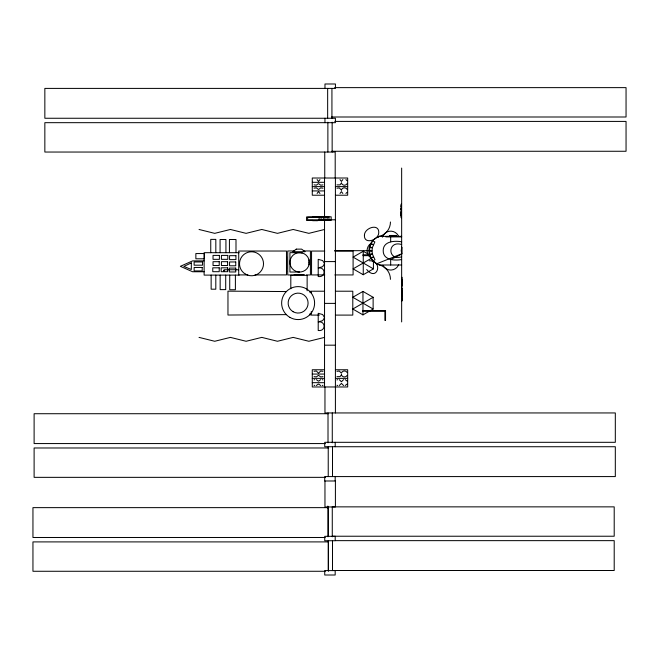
<?xml version="1.0" encoding="UTF-8"?>
<svg xmlns="http://www.w3.org/2000/svg" width="659" height="659" viewBox="0 0 659 659"><rect width="100%" height="100%" fill="white"/><g stroke="black" fill="none" stroke-linecap="round" stroke-linejoin="round"><path stroke-width="0.99" d="M324.747 178.012L324.747 152.04M327.655 118.258L327.655 88.405M327.877 152.04L327.877 122.187M331.93 118.258L331.93 88.405M332.152 152.04L332.152 122.187M335.2 178.012L335.2 152.04L44.845 152.04L44.845 122.673L335.406 122.673L335.406 118.258L44.845 118.258L44.845 88.405L335.431 88.405L335.431 83.99L324.978 83.99L324.978 88.405M309.005 264.844L309.005 259.819M369.262 247.487L370.276 244.448M341.42 183.029L339.995 184.891L336.938 184.891M341.428 190.031C342.005 187.477 345.81 186.975 347.029 189.29M341.42 374.782L339.995 376.635L336.938 376.635M318.215 183.737L316.361 185.163L314.038 184.858M318.832 189.314L320.694 187.897L323.009 188.202M347.029 183.737C345.81 186.052 342.005 185.558 341.428 183.004M347.029 192.346L345.909 193.466M318.215 375.49L316.361 376.915L314.038 376.61M318.832 381.067L320.694 379.642M318.215 384.098L316.361 385.523M347.029 375.49C345.81 377.805 342.005 377.302 341.428 374.757M347.029 384.098L345.176 385.523M319.953 179.594L318.528 181.447L317.094 179.569M317.094 193.466L318.519 191.612L319.953 193.491M342.853 179.569L341.428 181.423L339.995 179.594M339.995 193.491L341.42 191.637L342.853 193.466M370.037 255.173L363.257 251.26L353.092 257.125L373.422 268.864L373.422 261.038M371.725 258.106L353.092 268.864L363.257 274.729L373.422 268.864M362.961 291.418L352.796 297.283L373.126 309.022L373.126 297.283L362.961 291.418L362.961 314.887L373.126 309.022M373.126 297.283L352.796 309.022L362.961 314.887M314.038 188.169L316.361 187.864L318.215 189.29M323.009 184.891L320.694 185.195L318.832 183.77M336.938 188.202L339.261 187.897L341.42 190.056M314.038 371.314L316.361 371.009L318.519 373.175L320.694 371.033L323.009 371.346M314.038 379.922L314.78 379.617M323.009 376.635L320.694 376.94L318.832 375.515M336.938 371.346L339.261 371.033L341.42 373.2C341.98 370.63 345.802 370.111 347.029 372.434M322.276 385.548L323.009 385.243M336.938 379.946L337.68 379.642M343.586 379.617L341.428 381.775L339.261 379.642M339.261 385.548L341.42 383.39L343.586 385.523M379.378 236.194L377.393 237.273M376.726 237.545L379.683 236.334L401.652 236.334M375.408 262.875L376.726 263.789L401.652 253.814M324.541 229.472L308.857 233.352L293.164 229.472L277.472 233.352L261.788 229.472L246.095 233.352L230.411 229.472L214.719 233.352L199.034 229.472M324.541 337.392L308.857 341.271L293.164 337.392L277.472 341.271L261.788 337.392L246.095 341.271L230.411 337.392L214.719 341.271L199.034 337.392M299.631 252.628L297.118 252.957A9.704 9.704 0 0 0 292.192 268.567A9.704 9.704 0 0 0 308.428 266.434A9.704 9.704 0 0 0 299.631 252.628L302.143 252.957M369.238 260.766C383.645 260.198 377.393 282.431 366.709 269.531M334.657 87.631L626.05 87.631L626.05 116.997L331.568 116.997M334.788 121.413L626.05 121.413L626.05 151.265L331.699 151.265M312.275 182.312L324.541 182.312M312.275 186.612L324.541 186.612M335.406 186.612L347.672 186.612M312.275 190.921L324.541 190.921M324.541 195.221L312.275 195.221L312.275 178.012L347.672 178.012L347.672 195.221L335.406 195.221M401.545 204.216L401.034 204.216L401.034 217.676L401.545 217.676M401.026 205.83L401.545 205.83M401.026 206.316L401.545 206.316M401.026 208.236L401.545 208.236M401.026 208.722L401.545 208.722M401.026 209.373L401.545 209.373M401.026 209.826L401.545 209.826M401.026 211.72L401.545 211.72M401.026 212.19L401.545 212.19M401.026 212.56L401.545 212.56M401.026 213.079L401.545 213.079M401.026 213.483L401.545 213.483M401.026 213.623L401.545 213.623M401.026 213.969L401.545 213.969M401.026 214.224L401.545 214.224M401.026 214.496L401.545 214.496M401.026 214.867L401.545 214.867M401.026 215.015L401.545 215.015M401.026 215.452L401.545 215.452M401.026 216.004L401.545 216.004M322.078 216.671L327.152 216.671L327.152 220.197L318.256 220.238M318.256 216.72L323.33 216.72L323.33 220.238M326.106 216.811L331.172 216.811L331.172 220.337L326.106 220.337M319.45 216.86L306.559 216.959L306.559 220.485L312.967 220.419M320.15 216.959L325.225 216.959M316.205 217.009L321.279 217.009M312.588 217.157L317.654 217.157M326.23 217.305L328.256 217.305M335.406 219.801L307.646 219.801L307.646 217.305L319.129 217.305L319.129 219.801M316.205 220.534L325.225 220.485M312.588 220.683L317.654 220.683M389.996 235.469L396.339 235.469M385.836 236.894L401.652 236.894M401.652 241.812C394.749 240.527 383.101 241.12 383.192 250.675C383.101 260.239 394.749 260.824 401.652 259.547M401.652 244.522C387.303 240.065 387.303 261.277 401.652 256.821M334.657 250.692L368.916 250.667M294.639 250.964L287.728 250.964L287.728 274.968L292.662 274.968M303.511 250.964L310.422 250.964L310.422 274.968L306.476 274.968M324.722 251.054L311.55 251.054L311.55 274.935L324.722 274.935M334.854 251.054L353.092 251.054L353.092 274.935L334.854 274.935M239.168 252.694L204.125 252.694L204.125 275.108L239.168 275.108M299.96 252.669L289.927 252.669L289.927 272.035L299.631 272.035M370.053 254.786L362.985 254.786L362.985 255.651L370.053 255.651M204.125 260.882L192.601 260.882L180.36 266.318L192.601 271.747L204.125 271.747M324.541 261.59L335.406 261.59M401.652 265L379.683 265L376.726 263.789M238.715 269.753L224.085 269.753L224.085 271.409M293.667 274.589L304.285 274.589M247.858 274.91L238.715 274.91L238.715 251.03L286.476 251.03L286.476 274.91L254.975 274.91M401.603 279.91L402.097 279.861M401.603 280.322L402.097 280.38L402.097 277.274M401.603 280.899L402.097 280.899L402.097 282.975L401.603 282.975M401.603 281.327L402.097 281.327M401.603 282.538L402.097 282.538M401.603 283.551L402.097 283.551M401.603 283.98L402.097 283.98M401.603 285.256L402.097 285.289M401.603 285.38L402.097 285.38M401.603 285.833L402.097 285.833L402.097 283.485M401.603 286.352L402.097 286.352L401.603 286.78M401.603 287.439L402.097 287.868L401.603 287.868M401.603 288.84L402.097 288.864M401.603 290.281L402.097 290.289M401.603 290.726L402.097 290.743L402.097 288.395M324.426 291.212L311.254 291.212L311.254 292.81M335.571 291.212L352.796 291.212L352.796 315.093L335.571 315.093M401.603 291.27L402.097 291.27L402.097 293.337L401.603 293.337M401.603 291.657L402.097 291.698M401.603 292.909L402.097 292.909M401.603 293.922L402.097 293.922L402.097 296.08L401.603 296.08M401.603 294.342L402.097 294.342M401.603 295.644L402.097 295.677M401.603 297.052L402.097 297.036M401.603 298.486L402.097 298.478M402.097 298.922L401.603 298.922L402.097 298.939L402.097 296.591M401.603 299.458L402.097 299.458L402.097 300.842L401.603 300.842M401.603 299.845L402.097 299.894M401.603 300.693L402.097 300.693M324.541 303.387L335.406 303.387M384.889 311.361L362.689 311.361L362.689 310.496L384.889 310.496L384.889 320.455M319.36 315.093L311.254 315.093L311.254 311.592M324.541 345.176L335.406 345.176M324.541 369.757L312.275 369.757L312.275 386.973L347.672 386.973L347.672 369.757L335.406 369.757M312.275 374.065L324.541 374.065M312.275 378.365L324.541 378.365M335.406 378.365L347.672 378.365M312.275 382.673L324.541 382.673M328.462 413.72L34.111 413.72L34.111 443.565L325.373 443.565M328.586 447.98L34.111 447.98L34.111 477.347L325.497 477.347M332.268 506.862L614.204 506.862L614.204 536.228L332.268 536.228M325.241 537.489L32.95 537.489L32.95 507.636L328.33 507.636L328.33 536.459M335.472 540.644L614.204 540.644L614.204 570.496L332.383 570.496M325.373 571.271L32.95 571.271L32.95 541.904L328.462 541.904L328.462 571.271M345.176 379.617L347.029 381.042M336.938 385.243L337.68 385.548M322.276 379.642L323.009 379.946M316.361 379.617L318.215 381.042M320.694 385.548L318.832 384.123M314.038 385.218L314.78 385.523M345.909 179.569L347.029 180.681M401.652 247.24L401.743 254.086L401.216 250.675L401.743 247.249L401.652 254.094L390.672 259.547L390.672 265M401.652 168.07L401.652 321.921M396.529 235.823L396.529 236.334M396.232 235.469L396.232 236.334M390.672 236.334L390.672 241.787M390.235 235.469L390.235 236.334M390.103 235.469L390.103 236.334M389.444 235.823L389.444 236.334M385.54 310.496L385.54 320.455M363.257 251.26L363.257 274.729M335.406 178.012L335.406 412.946M335.2 442.313L335.2 446.728M335.176 476.581L335.176 480.988M332.498 446.728L332.498 476.581M332.498 540.742L332.498 570.595M332.276 412.946L332.276 442.799M332.276 506.96L332.276 536.813M328.948 216.811L328.948 220.337M328.231 446.728L328.231 476.581M328.231 540.742L328.231 570.595M328.009 412.946L328.009 442.799M328.009 506.96L328.009 536.813M327.844 506.079L327.844 508.081M324.961 118.258L324.961 122.673M324.92 216.671L324.92 220.197M324.961 386.973L324.961 412.946L615.317 412.946L615.317 442.313L324.747 442.313L324.747 446.728L615.317 446.728L615.317 476.581L324.73 476.581L324.73 480.988L335.406 480.988L335.406 506.96L324.961 506.96L324.961 480.988M324.541 178.012L324.541 216.745M324.541 220.823L324.541 386.973M321.098 216.72L321.098 220.238M310.117 291.089L310.117 292.695M310.117 313.486L310.117 315.093M309.293 262.002L309.293 262.661M307.135 290.784L307.135 275.355L290.808 275.355L290.808 288.733M286.599 256.59L286.599 269.342M286.599 270.775L286.599 271.673M286.476 291.558L227.965 291.154L227.965 315.035L286.476 314.623M235.996 252.694L235.996 239.497L229.431 239.497L229.431 252.694M235.395 275.108L235.395 289.729L229.727 289.729L229.727 275.108M225.93 252.694L225.93 239.497L220.073 239.497L220.073 252.694M225.707 275.108L225.707 289.614L220.155 289.614L220.155 275.108M215.822 252.694L215.822 239.382L210.748 239.382L210.748 252.694M215.806 275.108L215.806 289.194L211.144 289.194L211.144 275.108M390.449 221.992A14.926 14.926 0 0 1 379.683 236.334A14.926 14.926 0 0 0 379.683 265A14.926 14.926 0 0 1 390.449 279.342M371.042 257.916A8.707 8.707 0 0 1 371.149 243.229M398.695 264.745A8.707 8.707 0 0 1 382.92 265.322M382.385 237.174A8.707 8.707 0 0 1 398.423 235.889M364.411 235.106C363.752 245.008 378.48 240.304 378.744 232.858C379.403 222.956 364.666 227.668 364.411 235.106M369.823 247.57L369.559 250.725L372.055 250.857L372.368 254.003L374.996 259.737L372.805 260.906L371.198 258.171L373.389 257.002L371.058 257.809L370.037 254.811L372.368 254.003L369.872 254.234L369.518 251.087L372.014 250.857L372.319 247.702L374.872 241.935L372.673 240.873L371.116 243.624L373.315 244.695L370.918 243.987L369.921 246.993L372.319 247.702L369.823 247.57M223.615 270.404L224.373 270.602L223.615 270.404M324.541 263.641L322.688 266.681L318.215 267.941C325.999 266.821 325.999 277.67 318.215 276.549L318.215 259.333L322.688 260.593L324.541 263.641M324.541 317.605L322.688 320.645L318.215 321.905C325.999 320.785 325.999 331.634 318.215 330.513L318.215 313.297L322.688 314.557L324.541 317.605M296.303 249.127L292.785 251.722L305.117 251.722L301.6 249.127L296.303 249.127M191.324 262.9L183.853 266.45L191.324 269.473L191.324 262.9M204.364 253.55L195.863 253.55L195.863 258.798L204.364 258.798L204.364 253.55M219.406 255.404L213.03 255.404L213.03 259.341L219.406 259.341L219.406 255.404M227.792 255.404L221.416 255.404L221.416 259.341L227.792 259.341L227.792 255.404M235.93 255.676L229.554 255.676L229.554 259.613L235.93 259.613L235.93 255.676M219.225 261.689L213.038 261.689L213.038 265.511L219.225 265.511L219.225 261.689M227.61 261.689L221.424 261.689L221.424 265.511L227.61 265.511L227.61 261.689M202.544 261.961L194.125 261.961L194.125 265.182L202.544 265.182L202.544 261.961M235.749 261.961L229.563 261.961L229.563 265.783L235.749 265.783L235.749 261.961M202.198 267.463L194.141 267.463L194.141 270.931L202.198 270.931L202.198 267.463M219.225 267.809L212.775 267.809L212.775 271.689L219.225 271.689L219.225 267.809M227.61 267.809L221.16 267.809L221.16 271.689L227.61 271.689L227.61 267.809M235.749 268.081L229.299 268.081L229.299 271.961L235.749 271.961L235.749 268.081M335.2 536.327L324.747 536.327L324.747 540.742L335.2 540.742L335.2 536.327M335.176 570.595L324.73 570.595L324.73 575.01L335.176 575.01L335.176 570.595M245.51 274.16A12.002 12.002 0 0 0 263.518 263.773A12.002 12.002 0 0 0 245.51 253.377A12.002 12.002 0 0 0 245.51 274.16M289.878 317.366A16.475 16.475 0 0 0 314.598 303.091A16.475 16.475 0 0 0 289.878 288.823A16.475 16.475 0 0 0 289.878 317.366M293.131 311.723A9.967 9.967 0 0 0 308.091 303.091A9.967 9.967 0 0 0 293.131 294.458A9.967 9.967 0 0 0 293.131 311.723"/></g></svg>
